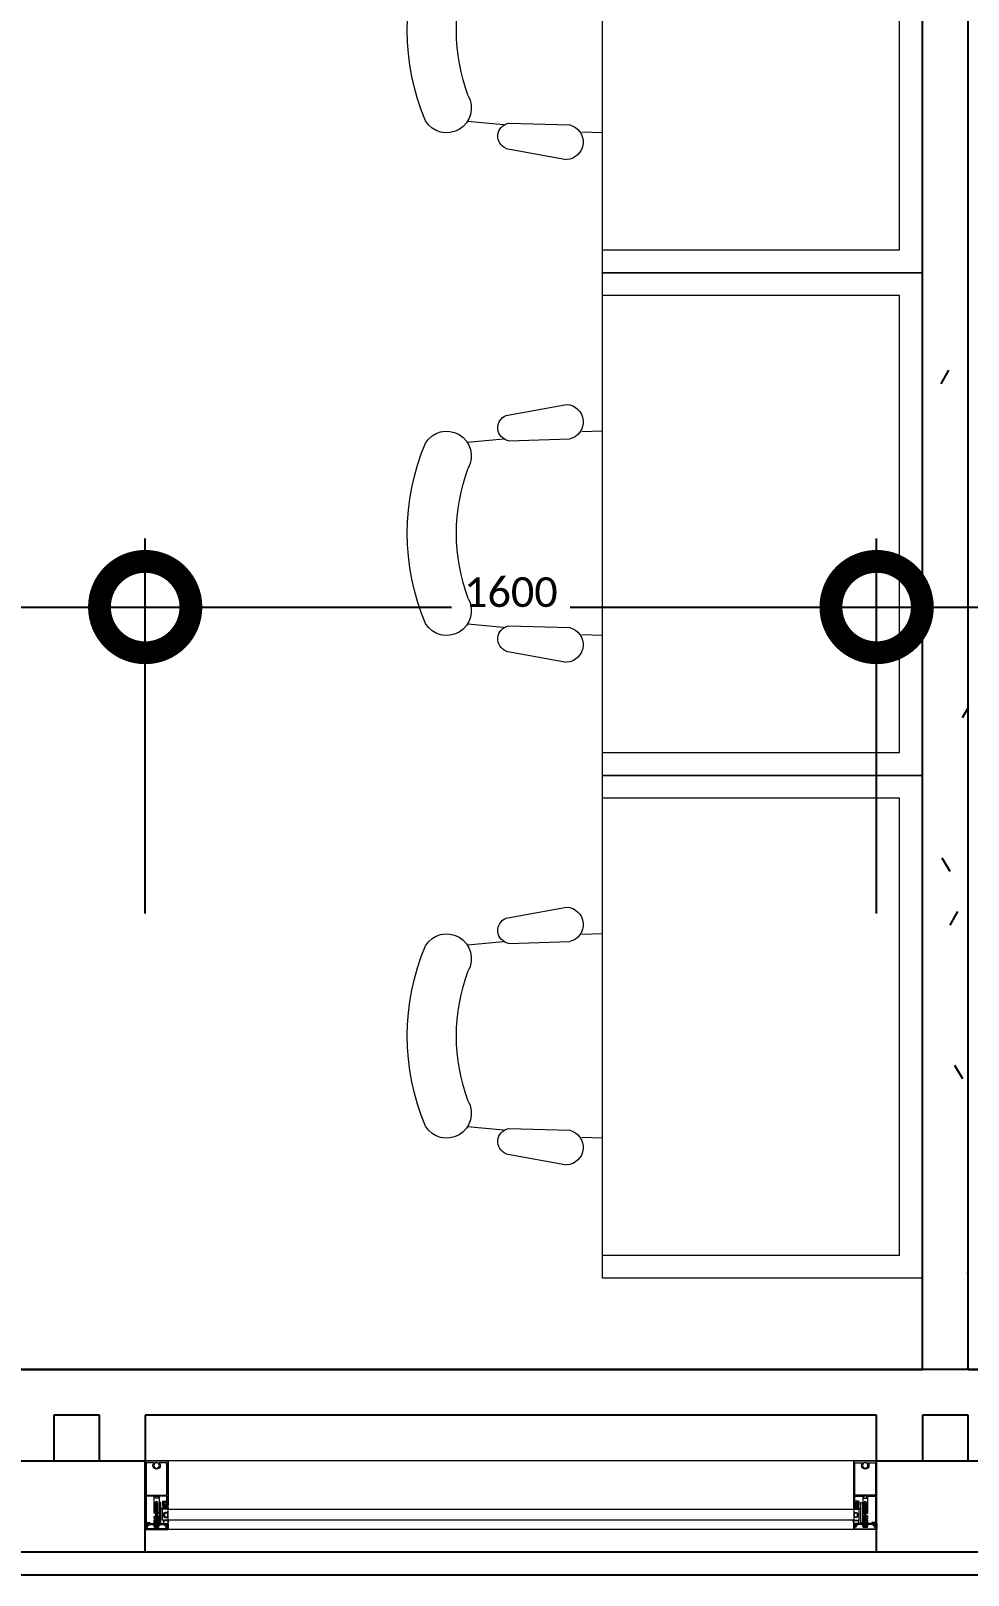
# Model space of a CAD drawing. Header units: metres. Extents: x 22.6 to 101.3, y 9.4 to 67.4.
# Drawn here: x 78.244 to 80.294, y 36.697 to 40.077 of the extents above; entities that cross this region are included whole.
import ezdxf

# ---------------------------------------------------------------- set-up
doc = ezdxf.new("R2010")
doc.units = ezdxf.units.M
doc.linetypes.add('ECG_Line-Ptrn-Sold', pattern=[9144.001, 9144, -0.001])
doc.layers.add('00', color=252, linetype='Continuous')
for name, color, linetype, lineweight in [('03-A-XR-GF$0$A-FURN', 55, 'Continuous', 5), ('A-DIM', 7, 'Continuous', 5), ('A-ELEV', 1, 'ECG_Line-Ptrn-Sold', 9), ('A-HATCH', 1, 'Continuous', 9), ('A-WIN', 4, 'ECG_Line-Ptrn-Sold', 5)]:
    doc.layers.add(name, color=color, linetype=linetype, lineweight=lineweight)
doc.styles.add('Calibri', font='calibri.ttf', dxfattribs={"height": 0.212639})
doc.dimstyles.new('ECG_Dimn-Detl-100', dxfattribs={"dimscale": 0.3048, "dimtxt": 0.25, "dimasz": 1.312336, "dimexe": 0.492126, "dimexo": 0.0625, "dimgap": 0, "dimtad": 1, "dimdec": 0, "dimlfac": 1000, "dimzin": 0, "dimdsep": 46, "dimtxsty": 'Calibri', "dimblk1": 'DOTSMALL', "dimblk2": 'DOTSMALL', "dimsah": 1, "dimcen": 0.09, "dimdle": 0.492126, "dimazin": 0, "dimtfac": 1, "dimtdec": 4, "dimtix": 1, "dimtmove": 0, "dimatfit": 3, "dimfxl": 0.492126, "dimfxlon": 1, "dimtvp": 1, "dimtolj": 1, "dimtzin": 0, "dimarcsym": 2})

# ---------------------------------------------------------------- blocks, each defined once
blk = doc.blocks.new('Rectangular Mullion - ECG-LEFT-END-MULION-DETAIL-2117971-GROUND FLOOR PLAN')
at = {"layer": 'A-ELEV'}
for p, q in [((76.2439, 36.9473), (74.7439, 36.9473)), ((74.7439, 36.8173), (74.7439, 36.8413)), ((74.7439, 36.8413), (76.2439, 36.8413)), ((76.2439, 36.8413), (76.2439, 36.8173)), ((76.2439, 36.8173), (74.7439, 36.8173)), ((76.2439, 36.7973), (74.7439, 36.7973))]:
    blk.add_line(p, q, dxfattribs=at)
blk = doc.blocks.new('Rectangular Mullion - ECG-RIGHT-END-MULION-PROFIL-1987638-GROUND FLOOR PLAN')
at = {"layer": 'A-HATCH'}
for p, q in [((-0.0297, 0.0186), (-0.0315, 0.0129)), ((-0.0309, 0.0126), (-0.0292, 0.014)), ((-0.0299, 0.019), (-0.0299, 0.031)), ((-0.029, 0.019), (-0.0299, 0.019)), ((-0.0265, 0.019), (-0.0297, 0.019)), ((-0.0234, 0.0056), (-0.0292, 0.0056)), ((-0.0292, -0.0036), (-0.0292, 0.0056)), ((-0.0283, 0.004), (-0.0292, 0.004)), ((-0.0292, 0.004), (-0.0292, -0.0036)), ((-0.0284, 0.0225), (-0.029, 0.019)), ((-0.0049, 0.032), (-0.0289, 0.032)), ((-0.0282, 0.0224), (-0.0288, 0.019)), ((-0.0288, 0.019), (-0.0271, 0.019)), ((-0.0285, 0.0139), (-0.0282, 0.0126)), ((-0.0284, 0.03), (-0.0284, 0.0245)), ((-0.0283, 0.0048), (-0.024, 0.0048)), ((-0.0283, 0.0048), (-0.0283, 0.004)), ((-0.024, 0.0048), (-0.0283, 0.0048)), ((-0.0279, 0.0305), (-0.0049, 0.0305)), ((-0.0263, 0.028), (-0.0277, 0.0244)), ((-0.0277, 0.0126), (-0.0273, 0.0139)), ((-0.0273, 0.021), (-0.0263, 0.022)), ((-0.0273, 0.02), (-0.0273, 0.021)), ((-0.0265, 0.0213), (-0.0271, 0.0207)), ((-0.0267, 0.0139), (-0.0264, 0.0126)), ((-0.0265, 0.0203), (-0.0265, 0.019)), ((-0.0252, 0.028), (-0.0263, 0.028)), ((-0.0263, 0.022), (-0.0243, 0.022)), ((-0.0247, 0.0216), (-0.0258, 0.0216)), ((-0.0258, 0.0126), (-0.0255, 0.0139)), ((-0.0257, 0.0205), (-0.0257, 0.0185)), ((-0.0243, 0.0236), (-0.0253, 0.0264)), ((-0.0246, 0.0266), (-0.0252, 0.028)), ((-0.025, 0.0139), (-0.0247, 0.0126)), ((-0.0247, 0.0185), (-0.0247, 0.0205)), ((-0.0231, 0.0236), (-0.0243, 0.0236)), ((-0.0243, 0.022), (-0.0233, 0.021)), ((-0.0241, 0.0126), (-0.0238, 0.0139)), ((-0.024, 0.0048), (-0.022, 0.0035)), ((-0.022, 0.0035), (-0.024, 0.0048)), ((-0.0233, 0.0207), (-0.0239, 0.0213)), ((-0.0239, 0.019), (-0.0239, 0.0203)), ((-0.0207, 0.019), (-0.0239, 0.019)), ((-0.0049, 0.019), (-0.0235, 0.019)), ((-0.0202, 0.0036), (-0.0234, 0.0056)), ((-0.0233, 0.021), (-0.0233, 0.02)), ((-0.0232, 0.0139), (-0.0228, 0.0126)), ((-0.0213, 0.0218), (-0.0231, 0.0236)), ((-0.0223, 0.0126), (-0.0219, 0.0139)), ((-0.022, 0.0035), (-0.022, -0.0032)), ((-0.022, -0.0032), (-0.022, 0.0035)), ((-0.0113, 0.022), (-0.0213, 0.021)), ((-0.0213, 0.021), (-0.0213, 0.0218)), ((-0.0213, 0.014), (-0.0196, 0.0126)), ((-0.019, 0.0129), (-0.0207, 0.0186)), ((-0.0202, -0.0031), (-0.0202, 0.0036)), ((-0.0202, -0.0012), (-0.0202, 0.0013)), ((-0.0145, 0.0175), (-0.0145, -0.0266)), ((-0.011, 0.0175), (-0.0145, 0.0175)), ((-0.0113, 0.0223), (-0.0113, 0.0234)), ((-0.0113, 0.0234), (0.0014, 0.0234)), ((0.0014, 0.0223), (-0.0113, 0.0223)), ((-0.0049, 0.022), (-0.0113, 0.022)), ((-0.011, -0.0266), (-0.011, 0.0175)), ((-0.0079, 0.0183), (-0.0104, 0.0177)), ((-0.0104, 0.0177), (-0.0104, 0.0117)), ((-0.0086, 0.0117), (-0.0104, 0.0077)), ((-0.0104, 0.0117), (-0.0086, 0.0117)), ((-0.0104, 0.0077), (-0.0104, 0.0034)), ((-0.0104, 0.0034), (-0.0084, 0.0024)), ((-0.01, 0.0234), (-0.01, 0.0245)), ((-0.01, 0.0245), (0.0002, 0.0245)), ((0.0002, 0.0234), (-0.01, 0.0234)), ((-0.0098, 0.0167), (-0.0079, 0.0174)), ((-0.0098, 0.0127), (-0.0098, 0.0167)), ((-0.0079, 0.0122), (-0.0098, 0.0127)), ((-0.0096, 0.0275), (-0.0096, 0.0245)), ((-0.0096, 0.0069), (-0.0079, 0.0105)), ((-0.0096, 0.0041), (-0.0096, 0.0069)), ((-0.0084, 0.0035), (-0.0096, 0.0041)), ((-0.0015, 0.0277), (-0.0084, 0.0277)), ((-0.0084, 0.0024), (-0.0084, 0.0035)), ((-0.0079, 0.0174), (-0.0079, 0.0183)), ((-0.0079, 0.0105), (-0.0079, 0.0122)), ((-0.0077, 0.0177), (-0.0046, 0.0188)), ((-0.0022, 0.0175), (-0.0077, 0.0155)), ((-0.0022, 0.0154), (-0.0077, 0.0133)), ((-0.0022, 0.0132), (-0.0077, 0.0112)), ((-0.0022, 0.011), (-0.0077, 0.009)), ((-0.0022, 0.0096), (-0.0077, 0.0076)), ((-0.0022, 0.0074), (-0.0077, 0.0054)), ((-0.0022, 0.0052), (-0.0077, 0.0032)), ((-0.0022, 0.0031), (-0.0077, 0.0011)), ((-0.0022, 0.0007), (-0.0076, -0.0013)), ((-0.0073, 0.0181), (-0.0056, 0.0188)), ((-0.0056, 0.0188), (-0.0073, 0.0181)), ((-0.0027, 0.018), (-0.0073, 0.0159)), ((-0.0073, 0.0159), (-0.0027, 0.018)), ((-0.0027, 0.0158), (-0.0073, 0.0137)), ((-0.0073, 0.0137), (-0.0027, 0.0158)), ((-0.0027, 0.0136), (-0.0073, 0.0116)), ((-0.0073, 0.0116), (-0.0027, 0.0136)), ((-0.0027, 0.0114), (-0.0073, 0.0094)), ((-0.0073, 0.0094), (-0.0027, 0.0114)), ((-0.0027, 0.01), (-0.0073, 0.008)), ((-0.0073, 0.008), (-0.0027, 0.01)), ((-0.0027, 0.0079), (-0.0073, 0.0058)), ((-0.0073, 0.0058), (-0.0027, 0.0079)), ((-0.0027, 0.0057), (-0.0073, 0.0036)), ((-0.0073, 0.0036), (-0.0027, 0.0057)), ((-0.0027, 0.0035), (-0.0073, 0.0015)), ((-0.0073, 0.0015), (-0.0027, 0.0035)), ((-0.0027, 0.0012), (-0.0073, -0.0009)), ((-0.0073, -0.0009), (-0.0027, 0.0012)), ((-0.0072, 0.0275), (-0.0072, 0.0245)), ((-0.0072, 0.0223), (-0.0027, 0.0223)), ((-0.0072, 0.0188), (-0.0072, 0.0223)), ((-0.0072, 0.0188), (-0.0056, 0.0188)), ((-0.0027, 0.0188), (-0.0072, 0.0188)), ((-0.0027, 0.0171), (-0.0072, 0.0151)), ((-0.0072, 0.0151), (-0.003, 0.017)), ((-0.0027, 0.0149), (-0.0072, 0.0129)), ((-0.0072, 0.0129), (-0.003, 0.0148)), ((-0.0027, 0.0127), (-0.0072, 0.0107)), ((-0.0072, 0.0107), (-0.003, 0.0126)), ((-0.0027, 0.0106), (-0.0072, 0.0085)), ((-0.0072, 0.0085), (-0.003, 0.0104)), ((-0.0027, 0.0092), (-0.0072, 0.0071)), ((-0.0072, 0.0071), (-0.003, 0.009)), ((-0.0027, 0.007), (-0.0072, 0.005)), ((-0.0072, 0.005), (-0.003, 0.0068)), ((-0.0027, 0.0048), (-0.0072, 0.0028)), ((-0.0072, 0.0028), (-0.003, 0.0047)), ((-0.0027, 0.0026), (-0.0072, 0.0006)), ((-0.0072, 0.0006), (-0.003, 0.0025)), ((-0.0027, 0.0003), (-0.0072, -0.0017)), ((-0.0072, -0.0017), (-0.003, 0.0001)), ((-0.007, 0.0173), (-0.0037, 0.0188)), ((-0.0037, 0.0188), (-0.007, 0.0173)), ((-0.0056, 0.0188), (-0.0046, 0.0188)), ((0.0191, 0.032), (-0.0049, 0.032)), ((-0.0049, 0.0305), (0.0181, 0.0305)), ((0.0015, 0.022), (-0.0049, 0.022)), ((0.0137, 0.019), (-0.0049, 0.019)), ((-0.0046, 0.0188), (-0.0037, 0.0188)), ((-0.0037, 0.0188), (-0.0027, 0.0188)), ((-0.0027, 0.0275), (-0.0027, 0.0245)), ((-0.0027, 0.0223), (-0.0027, 0.0188)), ((-0.0018, 0.0174), (-0.0018, 0.0183)), ((-0.0018, 0.0183), (0.0007, 0.0177)), ((0.0001, 0.0167), (-0.0018, 0.0174)), ((-0.0018, 0.0122), (0.0001, 0.0127)), ((-0.0018, 0.0105), (-0.0018, 0.0122)), ((-0.0001, 0.0069), (-0.0018, 0.0105)), ((-0.0014, 0.0035), (-0.0001, 0.0041)), ((-0.0014, 0.0024), (-0.0014, 0.0035)), ((0.0007, 0.0034), (-0.0014, 0.0024)), ((-0.0011, 0.0117), (0.0007, 0.0077)), ((0.0007, 0.0117), (-0.0011, 0.0117)), ((-0.0003, 0.0275), (-0.0003, 0.0245)), ((-0.0001, 0.0041), (-0.0001, 0.0069)), ((0.0001, 0.0127), (0.0001, 0.0167)), ((0.0002, 0.0245), (0.0002, 0.0234)), ((0.0007, 0.0177), (0.0007, 0.0117)), ((0.0007, 0.0077), (0.0007, 0.0034)), ((0.0014, 0.0234), (0.0014, 0.0223)), ((0.0115, 0.021), (0.0015, 0.022)), ((0.0098, 0.0167), (0.0098, 0.019)), ((0.0176, 0.0167), (0.0098, 0.0167)), ((0.0109, 0.019), (0.0141, 0.019)), ((0.0132, 0.0236), (0.0115, 0.0218)), ((0.0115, 0.0218), (0.0115, 0.021)), ((0.0144, 0.0236), (0.0132, 0.0236)), ((0.0145, 0.022), (0.0135, 0.021)), ((0.0135, 0.0207), (0.0141, 0.0213)), ((0.0135, 0.021), (0.0135, 0.02)), ((0.0141, 0.019), (0.0141, 0.0203)), ((0.0155, 0.0264), (0.0144, 0.0236)), ((0.0165, 0.022), (0.0145, 0.022)), ((0.0153, 0.028), (0.0148, 0.0266)), ((0.0148, 0.0216), (0.0159, 0.0216)), ((0.0149, 0.0185), (0.0149, 0.0205)), ((0.0165, 0.028), (0.0153, 0.028)), ((0.0159, 0.0205), (0.0159, 0.0185)), ((0.0178, 0.0244), (0.0165, 0.028)), ((0.0175, 0.021), (0.0165, 0.022)), ((0.0167, 0.0213), (0.0172, 0.0207)), ((0.0167, 0.0203), (0.0167, 0.019)), ((0.0167, 0.019), (0.0199, 0.019)), ((0.0175, 0.02), (0.0175, 0.021)), ((0.019, 0.019), (0.0176, 0.019)), ((0.0176, -0.041), (0.0176, 0.0167)), ((0.0184, 0.0224), (0.019, 0.019)), ((0.0185, 0.0225), (0.0192, 0.019)), ((0.0186, 0.03), (0.0186, 0.0245)), ((0.0192, 0.019), (0.0201, 0.019)), ((0.0201, 0.019), (0.0201, 0.031)), ((0.0201, 0.019), (0.0201, -0.118)), ((-0.0304, -0.0129), (-0.0312, -0.0136)), ((-0.0295, -0.0142), (-0.0309, -0.0128)), ((-0.0299, -0.0213), (-0.0276, -0.0213)), ((-0.0299, -0.118), (-0.0299, -0.0213)), ((-0.0289, -0.0135), (-0.0295, -0.0142)), ((-0.0292, -0.0036), (-0.0292, -0.0053)), ((-0.0283, -0.0036), (-0.0292, -0.0036)), ((-0.0292, -0.0036), (-0.0283, -0.0036)), ((-0.0292, -0.0053), (-0.0238, -0.0053)), ((-0.027, -0.0198), (-0.0285, -0.0213)), ((-0.0284, -0.0152), (-0.0277, -0.0145)), ((-0.0261, -0.0151), (-0.0284, -0.0175)), ((-0.0284, -0.0152), (-0.0269, -0.0168)), ((-0.0284, -0.0213), (-0.0284, -0.0152)), ((-0.0284, -0.0175), (-0.0276, -0.0183)), ((-0.0276, -0.0183), (-0.0284, -0.0191)), ((-0.0284, -0.0191), (-0.025, -0.0225)), ((-0.0269, -0.0213), (-0.0284, -0.0213)), ((-0.0284, -0.0225), (-0.0284, -0.0263)), ((-0.0269, -0.0225), (-0.0284, -0.0225)), ((-0.0284, -0.0263), (-0.0262, -0.0263)), ((-0.0283, -0.0044), (-0.0283, -0.0036)), ((-0.0283, -0.0036), (-0.0283, -0.0044)), ((-0.024, -0.0044), (-0.0283, -0.0044)), ((-0.0283, -0.0044), (-0.024, -0.0044)), ((-0.0278, -0.0225), (-0.0269, -0.0225)), ((-0.0269, -0.0241), (-0.0278, -0.0225)), ((-0.0276, -0.0196), (-0.0276, -0.0171)), ((-0.0276, -0.0213), (-0.0269, -0.022)), ((-0.0274, -0.0225), (-0.0258, -0.0241)), ((-0.0274, -0.0298), (-0.0274, -0.041)), ((-0.0194, -0.0298), (-0.0274, -0.0298)), ((-0.0273, -0.0168), (-0.0249, -0.0168)), ((-0.0248, -0.0198), (-0.0273, -0.0198)), ((-0.0272, -0.0151), (-0.0254, -0.0151)), ((-0.0269, -0.022), (-0.0248, -0.0198)), ((-0.0269, -0.0225), (-0.0269, -0.0213)), ((-0.0243, -0.0241), (-0.0269, -0.0241)), ((-0.025, -0.0225), (-0.0267, -0.0241)), ((-0.0262, -0.0263), (-0.0262, -0.0278)), ((-0.0262, -0.0278), (-0.0222, -0.0278)), ((-0.0258, -0.0151), (-0.0228, -0.0181)), ((-0.0229, -0.0141), (-0.0256, -0.0168)), ((-0.0255, -0.0198), (-0.0241, -0.0213)), ((-0.0225, -0.0168), (-0.025, -0.0144)), ((-0.0247, -0.023), (-0.0236, -0.0241)), ((-0.0217, -0.0151), (-0.0246, -0.018)), ((-0.0246, -0.0171), (-0.0246, -0.0196)), ((-0.0246, -0.0185), (-0.0214, -0.0217)), ((-0.0234, -0.023), (-0.0245, -0.0241)), ((-0.0214, -0.0241), (-0.0243, -0.0241)), ((-0.0241, -0.0213), (-0.0226, -0.0198)), ((-0.022, -0.0032), (-0.024, -0.0044)), ((-0.024, -0.0044), (-0.022, -0.0032)), ((-0.0238, -0.0053), (-0.0202, -0.0031)), ((-0.0221, -0.0151), (-0.0232, -0.0139)), ((-0.0228, -0.0171), (-0.0228, -0.0196)), ((-0.0226, -0.0198), (-0.0201, -0.0198)), ((-0.0201, -0.0168), (-0.0225, -0.0168)), ((-0.0225, -0.023), (-0.0214, -0.0241)), ((-0.0204, -0.0198), (-0.0223, -0.0217)), ((-0.0207, -0.0225), (-0.0223, -0.0241)), ((-0.0222, -0.0263), (-0.0199, -0.0263)), ((-0.0222, -0.0278), (-0.0222, -0.0263)), ((-0.0202, -0.0151), (-0.0221, -0.0151)), ((-0.022, -0.0151), (-0.0203, -0.0168)), ((-0.0214, -0.022), (-0.0207, -0.0213)), ((-0.0214, -0.0213), (-0.0214, -0.0225)), ((-0.019, -0.0213), (-0.0214, -0.0213)), ((-0.0199, -0.0225), (-0.0214, -0.0225)), ((-0.0206, -0.0225), (-0.0214, -0.0241)), ((-0.0214, -0.0225), (-0.0207, -0.0225)), ((-0.0174, -0.013), (-0.0213, -0.0168)), ((-0.0197, -0.0213), (-0.0211, -0.0198)), ((-0.0207, -0.0213), (-0.0184, -0.0213)), ((-0.0201, -0.0149), (-0.019, -0.016)), ((-0.0199, -0.0263), (-0.0199, -0.0225)), ((-0.019, -0.0167), (-0.0198, -0.0176)), ((-0.0198, -0.0196), (-0.0198, -0.0171)), ((-0.0198, -0.0173), (-0.019, -0.0182)), ((-0.019, -0.0184), (-0.0198, -0.0192)), ((-0.0198, -0.0189), (-0.019, -0.0198)), ((-0.019, -0.0205), (-0.0197, -0.0213)), ((-0.019, -0.0138), (-0.0183, -0.0145)), ((-0.019, -0.0151), (-0.019, -0.0213)), ((-0.0184, -0.0213), (-0.0184, -0.0288)), ((-0.0168, -0.0138), (-0.0174, -0.013)), ((-0.0145, -0.0266), (-0.011, -0.0266)), ((-0.009, -0.0033), (-0.0104, -0.0033)), ((-0.0104, -0.0033), (-0.0088, -0.0033)), ((-0.0104, -0.041), (-0.0104, -0.0033)), ((-0.0088, -0.0033), (-0.0078, -0.0043)), ((-0.0022, -0.0036), (-0.0078, -0.0057)), ((-0.0078, -0.0043), (-0.0078, -0.0266)), ((-0.0022, -0.0071), (-0.0078, -0.0092)), ((-0.0022, -0.0093), (-0.0078, -0.0113)), ((-0.0022, -0.0115), (-0.0078, -0.0135)), ((-0.0022, -0.0137), (-0.0078, -0.0157)), ((-0.0022, -0.0158), (-0.0078, -0.0179)), ((-0.0022, -0.018), (-0.0078, -0.02)), ((-0.0078, -0.0266), (-0.0049, -0.0295)), ((-0.0023, -0.0015), (-0.0077, -0.0035)), ((-0.0027, -0.001), (-0.0073, -0.0031)), ((-0.0073, -0.0031), (-0.0027, -0.001)), ((-0.0027, -0.0032), (-0.0073, -0.0053)), ((-0.0073, -0.0053), (-0.0027, -0.0032)), ((-0.0073, -0.0074), (-0.0027, -0.0054)), ((-0.0027, -0.0054), (-0.0073, -0.0074)), ((-0.0027, -0.0067), (-0.0073, -0.0087)), ((-0.0073, -0.0087), (-0.0027, -0.0067)), ((-0.0027, -0.0089), (-0.0073, -0.0109)), ((-0.0073, -0.0109), (-0.0027, -0.0089)), ((-0.0027, -0.011), (-0.0073, -0.0131)), ((-0.0073, -0.0131), (-0.0027, -0.011)), ((-0.0027, -0.0132), (-0.0073, -0.0153)), ((-0.0073, -0.0153), (-0.0027, -0.0132)), ((-0.0027, -0.0154), (-0.0073, -0.0174)), ((-0.0073, -0.0174), (-0.0027, -0.0154)), ((-0.0027, -0.0176), (-0.0073, -0.0196)), ((-0.0073, -0.0196), (-0.0027, -0.0176)), ((-0.0027, -0.0019), (-0.0072, -0.0039)), ((-0.0072, -0.0039), (-0.003, -0.002)), ((-0.0027, -0.0041), (-0.0072, -0.0061)), ((-0.0072, -0.0061), (-0.0031, -0.0042)), ((-0.0027, -0.0054), (-0.0072, -0.0074)), ((-0.0072, -0.0074), (-0.003, -0.0055)), ((-0.0027, -0.0076), (-0.0072, -0.0096)), ((-0.0072, -0.0096), (-0.003, -0.0077)), ((-0.0027, -0.0097), (-0.0072, -0.0118)), ((-0.0072, -0.0118), (-0.003, -0.0099)), ((-0.0027, -0.0119), (-0.0072, -0.0139)), ((-0.0072, -0.0139), (-0.003, -0.012)), ((-0.0027, -0.0141), (-0.0072, -0.0161)), ((-0.0072, -0.0161), (-0.003, -0.0142)), ((-0.0027, -0.0163), (-0.0072, -0.0183)), ((-0.0072, -0.0183), (-0.003, -0.0164)), ((-0.0027, -0.0184), (-0.0072, -0.0205)), ((-0.0072, -0.0205), (-0.0032, -0.0186)), ((-0.0069, -0.0216), (-0.0027, -0.0197)), ((-0.0027, -0.0197), (-0.0069, -0.0216)), ((-0.0067, -0.0218), (-0.0067, -0.0249)), ((-0.0067, -0.0249), (-0.0049, -0.0266)), ((-0.0022, -0.0202), (-0.0066, -0.0218)), ((-0.0066, -0.0218), (-0.0053, -0.0218)), ((-0.0053, -0.0218), (-0.0027, -0.0206)), ((-0.0053, -0.0218), (-0.003, -0.0207)), ((-0.003, -0.0218), (-0.0053, -0.0218)), ((-0.0049, -0.0266), (-0.003, -0.0249)), ((-0.0049, -0.0295), (-0.0019, -0.0266)), ((-0.003, -0.0249), (-0.003, -0.0218)), ((-0.0019, -0.0042), (-0.001, -0.0033)), ((-0.0019, -0.0266), (-0.0019, -0.0042)), ((-0.001, -0.0033), (0.0006, -0.0033)), ((0, -0.0033), (-0.001, -0.0033)), ((-0.001, -0.0033), (0.0006, -0.0033)), ((0.0006, -0.0033), (0.0006, -0.041)), ((-0.0274, -0.041), (-0.0104, -0.041)), ((-0.0274, -0.043), (-0.0274, -0.114)), ((0.0176, -0.043), (-0.0274, -0.043)), ((-0.0084, -0.041), (-0.0084, -0.0372)), ((-0.0049, -0.041), (-0.0084, -0.041)), ((-0.0079, -0.0367), (-0.0019, -0.0367)), ((-0.0014, -0.041), (-0.0049, -0.041)), ((-0.0014, -0.0372), (-0.0014, -0.041)), ((0.0006, -0.041), (0.0176, -0.041)), ((0.0176, -0.114), (0.0176, -0.043)), ((0.0201, -0.118), (-0.0299, -0.118)), ((-0.0274, -0.114), (-0.0102, -0.114)), ((0.0003, -0.114), (0.0176, -0.114))]:
    blk.add_line(p, q, dxfattribs=at)
blk.add_circle((-0.0049, -0.108), 0.006, dxfattribs=at)
for centre, radius, start, end in [((-0.0289, 0.031), 0.001, 90, 180), ((-0.0289, 0.031), 0.001, 90, 180), ((-0.0279, 0.03), 0.0005, 90, 180), ((-0.0284, 0.0235), 0.001, 270.9838, 90), ((-0.0283, 0.0235), 0.0011, 275.2327, 53.27), ((-0.0258, 0.0206), 0.001, 90, 135), ((-0.0247, 0.0206), 0.001, 45, 90), ((-0.0084, 0.0241), 0.00359, 70.3614, 109.6386), ((-0.0049, 0.0157), 0.012, 79.2883, 100.7117), ((-0.0015, 0.0241), 0.00359, 70.3614, 109.6386), ((0.0148, 0.0206), 0.001, 90, 135), ((0.0159, 0.0206), 0.001, 45, 90), ((0.0185, 0.0235), 0.0011, 126.73, 264.7673), ((0.0186, 0.0235), 0.001, 90, 269.0162), ((0.0181, 0.03), 0.0005, 0, 90), ((0.0191, 0.031), 0.001, 0, 90), ((0.0191, 0.031), 0.001, 0, 90), ((-0.0317, -0.018), 0.0044, 40.1603, 86.9533), ((-0.0315, -0.018), 0.00517, 33.5368, 87.4446), ((-0.0237, -0.0155), 0.00171, 90, 164.9371), ((-0.0237, -0.0155), 0.00171, 15.0629, 90), ((-0.0159, -0.018), 0.00517, 90.2452, 146.4632), ((-0.0194, -0.0288), 0.001, 270, 0), ((-0.0157, -0.018), 0.0044, 93.0467, 138.4555), ((-0.0005, -0.0259), 0.00439, 124.4715, 188.599), ((-0.0079, -0.0372), 0.0005, 90, 180), ((-0.0019, -0.0372), 0.0005, 360, 90), ((-0.0049, -0.108), 0.008, 311.4096, 228.5904)]:
    blk.add_arc(centre, radius, start, end, dxfattribs=at)
blk = doc.blocks.new('Rectangular Mullion - ECG-RIGHT-END-MULION-DETAIL-3044801-GROUND FLOOR PLAN')
at = {"layer": 'A-WIN'}
for p, q in [((0, 0.032), (-0.05, 0.032)), ((-0.05, 0.032), (-0.05, 0.012)), ((-0.05, 0.012), (-0.038, 0.012)), ((-0.038, 0.012), (-0.038, -0.012)), ((0, -0.118), (0, 0.032)), ((-0.05, -0.012), (-0.05, -0.118)), ((-0.05, -0.012), (-0.038, -0.012)), ((-0.05, -0.118), (0, -0.118))]:
    blk.add_line(p, q, dxfattribs=at)
blk = doc.blocks.new('Rectangular Mullion - ECG-LEFT-END-MULION-PROFIL-1987639-GROUND FLOOR PLAN')
at = {"layer": 'A-HATCH'}
for p, q in [((-0.0201, 0.019), (-0.0201, 0.031)), ((-0.0192, 0.019), (-0.0201, 0.019)), ((-0.0201, 0.019), (-0.0201, -0.118)), ((-0.0167, 0.019), (-0.0199, 0.019)), ((-0.0185, 0.0225), (-0.0192, 0.019)), ((-0.0191, 0.032), (0.0049, 0.032)), ((-0.0184, 0.0224), (-0.019, 0.019)), ((-0.019, 0.019), (-0.0176, 0.019)), ((-0.0186, 0.03), (-0.0186, 0.0245)), ((0.0049, 0.0305), (-0.0181, 0.0305)), ((-0.0178, 0.0244), (-0.0165, 0.028)), ((-0.0176, 0.0167), (-0.0098, 0.0167)), ((-0.0176, -0.041), (-0.0176, 0.0167)), ((-0.0175, 0.021), (-0.0165, 0.022)), ((-0.0175, 0.02), (-0.0175, 0.021)), ((-0.0167, 0.0213), (-0.0172, 0.0207)), ((-0.0167, 0.0203), (-0.0167, 0.019)), ((-0.0165, 0.028), (-0.0153, 0.028)), ((-0.0165, 0.022), (-0.0145, 0.022)), ((-0.0148, 0.0216), (-0.0159, 0.0216)), ((-0.0159, 0.0205), (-0.0159, 0.0185)), ((-0.0155, 0.0264), (-0.0144, 0.0236)), ((-0.0153, 0.028), (-0.0148, 0.0266)), ((-0.0149, 0.0185), (-0.0149, 0.0205)), ((-0.0145, 0.022), (-0.0135, 0.021)), ((-0.0144, 0.0236), (-0.0132, 0.0236)), ((-0.0135, 0.0207), (-0.0141, 0.0213)), ((-0.0141, 0.019), (-0.0141, 0.0203)), ((-0.0109, 0.019), (-0.0141, 0.019)), ((-0.0137, 0.019), (0.0049, 0.019)), ((-0.0135, 0.021), (-0.0135, 0.02)), ((-0.0132, 0.0236), (-0.0115, 0.0218)), ((-0.0115, 0.021), (-0.0015, 0.022)), ((-0.0115, 0.0218), (-0.0115, 0.021)), ((-0.0098, 0.0167), (-0.0098, 0.019)), ((-0.0015, 0.022), (0.0049, 0.022)), ((-0.0014, 0.0234), (-0.0014, 0.0223)), ((0.0113, 0.0234), (-0.0014, 0.0234)), ((-0.0014, 0.0223), (0.0113, 0.0223)), ((0.0018, 0.0183), (-0.0007, 0.0177)), ((-0.0007, 0.0177), (-0.0007, 0.0117)), ((0.0011, 0.0117), (-0.0007, 0.0077)), ((-0.0007, 0.0117), (0.0011, 0.0117)), ((-0.0007, 0.0077), (-0.0007, 0.0034)), ((-0.0007, 0.0034), (0.0014, 0.0024)), ((-0.0002, 0.0245), (-0.0002, 0.0234)), ((0.01, 0.0245), (-0.0002, 0.0245)), ((-0.0002, 0.0234), (0.01, 0.0234)), ((-0.0001, 0.0167), (0.0018, 0.0174)), ((-0.0001, 0.0127), (-0.0001, 0.0167)), ((0.0018, 0.0122), (-0.0001, 0.0127)), ((0.0001, 0.0069), (0.0018, 0.0105)), ((0.0001, 0.0041), (0.0001, 0.0069)), ((0.0014, 0.0035), (0.0001, 0.0041)), ((0.0003, 0.0275), (0.0003, 0.0245)), ((0.0014, 0.0024), (0.0014, 0.0035)), ((0.0015, 0.0277), (0.0084, 0.0277)), ((0.0018, 0.0174), (0.0018, 0.0183)), ((0.0018, 0.0105), (0.0018, 0.0122)), ((0.0022, 0.0175), (0.0077, 0.0155)), ((0.0022, 0.0154), (0.0077, 0.0133)), ((0.0022, 0.0132), (0.0077, 0.0112)), ((0.0022, 0.011), (0.0077, 0.009)), ((0.0022, 0.0096), (0.0077, 0.0076)), ((0.0022, 0.0074), (0.0077, 0.0054)), ((0.0022, 0.0052), (0.0077, 0.0032)), ((0.0022, 0.0031), (0.0077, 0.0011)), ((0.0022, 0.0007), (0.0076, -0.0013)), ((0.0027, 0.0275), (0.0027, 0.0245)), ((0.0027, 0.0223), (0.0027, 0.0188)), ((0.0072, 0.0223), (0.0027, 0.0223)), ((0.0027, 0.0188), (0.0072, 0.0188)), ((0.0037, 0.0188), (0.0027, 0.0188)), ((0.0027, 0.018), (0.0073, 0.0159)), ((0.0073, 0.0159), (0.0027, 0.018)), ((0.0027, 0.0171), (0.0072, 0.0151)), ((0.0027, 0.0158), (0.0073, 0.0137)), ((0.0073, 0.0137), (0.0027, 0.0158)), ((0.0027, 0.0149), (0.0072, 0.0129)), ((0.0027, 0.0136), (0.0073, 0.0116)), ((0.0073, 0.0116), (0.0027, 0.0136)), ((0.0027, 0.0127), (0.0072, 0.0107)), ((0.0027, 0.0114), (0.0073, 0.0094)), ((0.0073, 0.0094), (0.0027, 0.0114)), ((0.0027, 0.0106), (0.0072, 0.0085)), ((0.0027, 0.01), (0.0073, 0.008)), ((0.0073, 0.008), (0.0027, 0.01)), ((0.0027, 0.0092), (0.0072, 0.0071)), ((0.0027, 0.0079), (0.0073, 0.0058)), ((0.0073, 0.0058), (0.0027, 0.0079)), ((0.0027, 0.007), (0.0072, 0.005)), ((0.0027, 0.0057), (0.0073, 0.0036)), ((0.0073, 0.0036), (0.0027, 0.0057)), ((0.0027, 0.0048), (0.0072, 0.0028)), ((0.0027, 0.0035), (0.0073, 0.0015)), ((0.0073, 0.0015), (0.0027, 0.0035)), ((0.0027, 0.0026), (0.0072, 0.0006)), ((0.0027, 0.0012), (0.0073, -0.0009)), ((0.0073, -0.0009), (0.0027, 0.0012)), ((0.0027, 0.0003), (0.0072, -0.0017)), ((0.0072, 0.0151), (0.003, 0.017)), ((0.0072, 0.0129), (0.003, 0.0148)), ((0.0072, 0.0107), (0.003, 0.0126)), ((0.0072, 0.0085), (0.003, 0.0104)), ((0.0072, 0.0071), (0.003, 0.009)), ((0.0072, 0.005), (0.003, 0.0068)), ((0.0072, 0.0028), (0.003, 0.0047)), ((0.0072, 0.0006), (0.003, 0.0025)), ((0.0072, -0.0017), (0.003, 0.0001)), ((0.007, 0.0173), (0.0037, 0.0188)), ((0.0037, 0.0188), (0.007, 0.0173)), ((0.0046, 0.0188), (0.0037, 0.0188)), ((0.0056, 0.0188), (0.0046, 0.0188)), ((0.0077, 0.0177), (0.0046, 0.0188)), ((0.0049, 0.032), (0.0289, 0.032)), ((0.0279, 0.0305), (0.0049, 0.0305)), ((0.0049, 0.022), (0.0113, 0.022)), ((0.0049, 0.019), (0.0235, 0.019)), ((0.0073, 0.0181), (0.0056, 0.0188)), ((0.0056, 0.0188), (0.0073, 0.0181)), ((0.0072, 0.0188), (0.0056, 0.0188)), ((0.0072, 0.0275), (0.0072, 0.0245)), ((0.0072, 0.0188), (0.0072, 0.0223)), ((0.0079, 0.0174), (0.0079, 0.0183)), ((0.0079, 0.0183), (0.0104, 0.0177)), ((0.0098, 0.0167), (0.0079, 0.0174)), ((0.0079, 0.0122), (0.0098, 0.0127)), ((0.0079, 0.0105), (0.0079, 0.0122)), ((0.0096, 0.0069), (0.0079, 0.0105)), ((0.0084, 0.0035), (0.0096, 0.0041)), ((0.0084, 0.0024), (0.0084, 0.0035)), ((0.0104, 0.0034), (0.0084, 0.0024)), ((0.0086, 0.0117), (0.0104, 0.0077)), ((0.0104, 0.0117), (0.0086, 0.0117)), ((0.0096, 0.0275), (0.0096, 0.0245)), ((0.0096, 0.0041), (0.0096, 0.0069)), ((0.0098, 0.0127), (0.0098, 0.0167)), ((0.01, 0.0234), (0.01, 0.0245)), ((0.0104, 0.0177), (0.0104, 0.0117)), ((0.0104, 0.0077), (0.0104, 0.0034)), ((0.011, 0.0175), (0.0145, 0.0175)), ((0.011, -0.0266), (0.011, 0.0175)), ((0.0113, 0.0223), (0.0113, 0.0234)), ((0.0113, 0.022), (0.0213, 0.021)), ((0.0145, 0.0175), (0.0145, -0.0266)), ((0.019, 0.0129), (0.0207, 0.0186)), ((0.0213, 0.014), (0.0196, 0.0126)), ((0.0202, 0.0036), (0.0234, 0.0056)), ((0.0202, -0.0031), (0.0202, 0.0036)), ((0.0202, -0.0012), (0.0202, 0.0013)), ((0.0207, 0.019), (0.0239, 0.019)), ((0.0213, 0.0218), (0.0231, 0.0236)), ((0.0213, 0.021), (0.0213, 0.0218)), ((0.0223, 0.0126), (0.0219, 0.0139)), ((0.024, 0.0048), (0.022, 0.0035)), ((0.022, 0.0035), (0.024, 0.0048)), ((0.022, 0.0035), (0.022, -0.0032)), ((0.022, -0.0032), (0.022, 0.0035)), ((0.0232, 0.0139), (0.0228, 0.0126)), ((0.0231, 0.0236), (0.0243, 0.0236)), ((0.0243, 0.022), (0.0233, 0.021)), ((0.0233, 0.0207), (0.0239, 0.0213)), ((0.0233, 0.021), (0.0233, 0.02)), ((0.0234, 0.0056), (0.0292, 0.0056)), ((0.0241, 0.0126), (0.0238, 0.0139)), ((0.0239, 0.019), (0.0239, 0.0203)), ((0.0283, 0.0048), (0.024, 0.0048)), ((0.024, 0.0048), (0.0283, 0.0048)), ((0.0243, 0.0236), (0.0253, 0.0264)), ((0.0263, 0.022), (0.0243, 0.022)), ((0.0246, 0.0266), (0.0252, 0.028)), ((0.0247, 0.0216), (0.0258, 0.0216)), ((0.0247, 0.0185), (0.0247, 0.0205)), ((0.025, 0.0139), (0.0247, 0.0126)), ((0.0252, 0.028), (0.0263, 0.028)), ((0.0258, 0.0126), (0.0255, 0.0139)), ((0.0257, 0.0205), (0.0257, 0.0185)), ((0.0263, 0.028), (0.0277, 0.0244)), ((0.0273, 0.021), (0.0263, 0.022)), ((0.0267, 0.0139), (0.0264, 0.0126)), ((0.0265, 0.0213), (0.0271, 0.0207)), ((0.0265, 0.0203), (0.0265, 0.019)), ((0.0265, 0.019), (0.0297, 0.019)), ((0.0288, 0.019), (0.0271, 0.019)), ((0.0273, 0.02), (0.0273, 0.021)), ((0.0277, 0.0126), (0.0273, 0.0139)), ((0.0282, 0.0224), (0.0288, 0.019)), ((0.0285, 0.0139), (0.0282, 0.0126)), ((0.0283, 0.0048), (0.0283, 0.004)), ((0.0283, 0.004), (0.0292, 0.004)), ((0.0284, 0.03), (0.0284, 0.0245)), ((0.0284, 0.0225), (0.029, 0.019)), ((0.029, 0.019), (0.0299, 0.019)), ((0.0309, 0.0126), (0.0292, 0.014)), ((0.0292, -0.0036), (0.0292, 0.0056)), ((0.0292, 0.004), (0.0292, -0.0036)), ((0.0297, 0.0186), (0.0315, 0.0129)), ((0.0299, 0.019), (0.0299, 0.031)), ((0.001, -0.0033), (-0.0006, -0.0033)), ((-0.0006, -0.0033), (-0.0006, -0.041)), ((0.001, -0.0033), (-0.0006, -0.0033)), ((0, -0.0033), (0.001, -0.0033)), ((0.0019, -0.0042), (0.001, -0.0033)), ((0.0019, -0.0266), (0.0019, -0.0042)), ((0.0049, -0.0295), (0.0019, -0.0266)), ((0.0022, -0.0036), (0.0078, -0.0057)), ((0.0022, -0.0071), (0.0078, -0.0092)), ((0.0022, -0.0093), (0.0078, -0.0113)), ((0.0022, -0.0115), (0.0078, -0.0135)), ((0.0022, -0.0137), (0.0078, -0.0157)), ((0.0022, -0.0158), (0.0078, -0.0179)), ((0.0022, -0.018), (0.0078, -0.02)), ((0.0022, -0.0202), (0.0066, -0.0218)), ((0.0023, -0.0015), (0.0077, -0.0035)), ((0.0027, -0.001), (0.0073, -0.0031)), ((0.0073, -0.0031), (0.0027, -0.001)), ((0.0027, -0.0019), (0.0072, -0.0039)), ((0.0027, -0.0032), (0.0073, -0.0053)), ((0.0073, -0.0053), (0.0027, -0.0032)), ((0.0027, -0.0041), (0.0072, -0.0061)), ((0.0027, -0.0054), (0.0072, -0.0074)), ((0.0073, -0.0074), (0.0027, -0.0054)), ((0.0027, -0.0054), (0.0073, -0.0074)), ((0.0027, -0.0067), (0.0073, -0.0087)), ((0.0073, -0.0087), (0.0027, -0.0067)), ((0.0027, -0.0076), (0.0072, -0.0096)), ((0.0027, -0.0089), (0.0073, -0.0109)), ((0.0073, -0.0109), (0.0027, -0.0089)), ((0.0027, -0.0097), (0.0072, -0.0118)), ((0.0027, -0.011), (0.0073, -0.0131)), ((0.0073, -0.0131), (0.0027, -0.011)), ((0.0027, -0.0119), (0.0072, -0.0139)), ((0.0027, -0.0132), (0.0073, -0.0153)), ((0.0073, -0.0153), (0.0027, -0.0132)), ((0.0027, -0.0141), (0.0072, -0.0161)), ((0.0027, -0.0154), (0.0073, -0.0174)), ((0.0073, -0.0174), (0.0027, -0.0154)), ((0.0027, -0.0163), (0.0072, -0.0183)), ((0.0027, -0.0176), (0.0073, -0.0196)), ((0.0073, -0.0196), (0.0027, -0.0176)), ((0.0027, -0.0184), (0.0072, -0.0205)), ((0.0069, -0.0216), (0.0027, -0.0197)), ((0.0027, -0.0197), (0.0069, -0.0216)), ((0.0053, -0.0218), (0.0027, -0.0206)), ((0.0072, -0.0039), (0.003, -0.002)), ((0.0072, -0.0074), (0.003, -0.0055)), ((0.0072, -0.0096), (0.003, -0.0077)), ((0.0072, -0.0118), (0.003, -0.0099)), ((0.0072, -0.0139), (0.003, -0.012)), ((0.0072, -0.0161), (0.003, -0.0142)), ((0.0072, -0.0183), (0.003, -0.0164)), ((0.0053, -0.0218), (0.003, -0.0207)), ((0.003, -0.0218), (0.0053, -0.0218)), ((0.003, -0.0249), (0.003, -0.0218)), ((0.0049, -0.0266), (0.003, -0.0249)), ((0.0072, -0.0061), (0.0031, -0.0042)), ((0.0072, -0.0205), (0.0032, -0.0186)), ((0.0067, -0.0249), (0.0049, -0.0266)), ((0.0078, -0.0266), (0.0049, -0.0295)), ((0.0066, -0.0218), (0.0053, -0.0218)), ((0.0067, -0.0218), (0.0067, -0.0249)), ((0.0088, -0.0033), (0.0078, -0.0043)), ((0.0078, -0.0043), (0.0078, -0.0266)), ((0.0104, -0.0033), (0.0088, -0.0033)), ((0.009, -0.0033), (0.0104, -0.0033)), ((0.0104, -0.041), (0.0104, -0.0033)), ((0.0145, -0.0266), (0.011, -0.0266)), ((0.0168, -0.0138), (0.0174, -0.013)), ((0.0174, -0.013), (0.0213, -0.0168)), ((0.019, -0.0138), (0.0183, -0.0145)), ((0.0184, -0.0213), (0.0184, -0.0288)), ((0.0207, -0.0213), (0.0184, -0.0213)), ((0.0201, -0.0149), (0.019, -0.016)), ((0.019, -0.0151), (0.019, -0.0213)), ((0.019, -0.0167), (0.0198, -0.0176)), ((0.0198, -0.0173), (0.019, -0.0182)), ((0.019, -0.0184), (0.0198, -0.0192)), ((0.0198, -0.0189), (0.019, -0.0198)), ((0.019, -0.0205), (0.0197, -0.0213)), ((0.019, -0.0213), (0.0214, -0.0213)), ((0.0194, -0.0298), (0.0274, -0.0298)), ((0.0197, -0.0213), (0.0211, -0.0198)), ((0.0198, -0.0196), (0.0198, -0.0171)), ((0.0199, -0.0225), (0.0214, -0.0225)), ((0.0199, -0.0263), (0.0199, -0.0225)), ((0.0222, -0.0263), (0.0199, -0.0263)), ((0.0201, -0.0168), (0.0225, -0.0168)), ((0.0226, -0.0198), (0.0201, -0.0198)), ((0.0238, -0.0053), (0.0202, -0.0031)), ((0.0202, -0.0151), (0.0221, -0.0151)), ((0.022, -0.0151), (0.0203, -0.0168)), ((0.0204, -0.0198), (0.0223, -0.0217)), ((0.0206, -0.0225), (0.0214, -0.0241)), ((0.0214, -0.022), (0.0207, -0.0213)), ((0.0207, -0.0225), (0.0223, -0.0241)), ((0.0214, -0.0225), (0.0207, -0.0225)), ((0.0246, -0.0185), (0.0214, -0.0217)), ((0.0214, -0.0213), (0.0214, -0.0225)), ((0.0225, -0.023), (0.0214, -0.0241)), ((0.0214, -0.0241), (0.0243, -0.0241)), ((0.0217, -0.0151), (0.0246, -0.018)), ((0.022, -0.0032), (0.024, -0.0044)), ((0.024, -0.0044), (0.022, -0.0032)), ((0.0221, -0.0151), (0.0232, -0.0139)), ((0.0222, -0.0278), (0.0222, -0.0263)), ((0.0262, -0.0278), (0.0222, -0.0278)), ((0.0225, -0.0168), (0.025, -0.0144)), ((0.0241, -0.0213), (0.0226, -0.0198)), ((0.0258, -0.0151), (0.0228, -0.0181)), ((0.0228, -0.0171), (0.0228, -0.0196)), ((0.0229, -0.0141), (0.0256, -0.0168)), ((0.0234, -0.023), (0.0245, -0.0241)), ((0.0247, -0.023), (0.0236, -0.0241)), ((0.0292, -0.0053), (0.0238, -0.0053)), ((0.024, -0.0044), (0.0283, -0.0044)), ((0.0283, -0.0044), (0.024, -0.0044)), ((0.0255, -0.0198), (0.0241, -0.0213)), ((0.0243, -0.0241), (0.0269, -0.0241)), ((0.0246, -0.0171), (0.0246, -0.0196)), ((0.0248, -0.0198), (0.0273, -0.0198)), ((0.0269, -0.022), (0.0248, -0.0198)), ((0.0273, -0.0168), (0.0249, -0.0168)), ((0.0284, -0.0191), (0.025, -0.0225)), ((0.025, -0.0225), (0.0267, -0.0241)), ((0.0272, -0.0151), (0.0254, -0.0151)), ((0.0274, -0.0225), (0.0258, -0.0241)), ((0.0261, -0.0151), (0.0284, -0.0175)), ((0.0262, -0.0263), (0.0262, -0.0278)), ((0.0284, -0.0263), (0.0262, -0.0263)), ((0.0284, -0.0152), (0.0269, -0.0168)), ((0.0276, -0.0213), (0.0269, -0.022)), ((0.0269, -0.0213), (0.0284, -0.0213)), ((0.0269, -0.0225), (0.0269, -0.0213)), ((0.0269, -0.0225), (0.0284, -0.0225)), ((0.0278, -0.0225), (0.0269, -0.0225)), ((0.0269, -0.0241), (0.0278, -0.0225)), ((0.027, -0.0198), (0.0285, -0.0213)), ((0.0274, -0.0298), (0.0274, -0.041)), ((0.0276, -0.0196), (0.0276, -0.0171)), ((0.0284, -0.0175), (0.0276, -0.0183)), ((0.0276, -0.0183), (0.0284, -0.0191)), ((0.0299, -0.0213), (0.0276, -0.0213)), ((0.0284, -0.0152), (0.0277, -0.0145)), ((0.0283, -0.0036), (0.0292, -0.0036)), ((0.0283, -0.0044), (0.0283, -0.0036)), ((0.0283, -0.0036), (0.0283, -0.0044)), ((0.0292, -0.0036), (0.0283, -0.0036)), ((0.0284, -0.0213), (0.0284, -0.0152)), ((0.0284, -0.0225), (0.0284, -0.0263)), ((0.0289, -0.0135), (0.0295, -0.0142)), ((0.0292, -0.0036), (0.0292, -0.0053)), ((0.0295, -0.0142), (0.0309, -0.0128)), ((0.0299, -0.118), (0.0299, -0.0213)), ((0.0304, -0.0129), (0.0312, -0.0136)), ((-0.0006, -0.041), (-0.0176, -0.041)), ((-0.0176, -0.043), (0.0274, -0.043)), ((-0.0176, -0.114), (-0.0176, -0.043)), ((0.0014, -0.0372), (0.0014, -0.041)), ((0.0014, -0.041), (0.0049, -0.041)), ((0.0079, -0.0367), (0.0019, -0.0367)), ((0.0049, -0.041), (0.0084, -0.041)), ((0.0084, -0.041), (0.0084, -0.0372)), ((0.0274, -0.041), (0.0104, -0.041)), ((0.0274, -0.043), (0.0274, -0.114)), ((-0.0201, -0.118), (0.0299, -0.118)), ((-0.0003, -0.114), (-0.0176, -0.114)), ((0.0274, -0.114), (0.0102, -0.114))]:
    blk.add_line(p, q, dxfattribs=at)
blk.add_circle((0.0049, -0.108), 0.006, dxfattribs=at)
for centre, radius, start, end in [((-0.0191, 0.031), 0.001, 90, 180), ((-0.0191, 0.031), 0.001, 90, 180), ((-0.0181, 0.03), 0.0005, 90, 180), ((-0.0186, 0.0235), 0.001, 270.9838, 90), ((-0.0185, 0.0235), 0.0011, 275.2327, 53.27), ((-0.0159, 0.0206), 0.001, 90, 135), ((-0.0148, 0.0206), 0.001, 45, 90), ((0.0015, 0.0241), 0.00359, 70.3614, 109.6386), ((0.0049, 0.0157), 0.012, 79.2883, 100.7117), ((0.0084, 0.0241), 0.00359, 70.3614, 109.6386), ((0.0247, 0.0206), 0.001, 90, 135), ((0.0258, 0.0206), 0.001, 45, 90), ((0.0283, 0.0235), 0.0011, 126.73, 264.7673), ((0.0284, 0.0235), 0.001, 90, 269.0162), ((0.0279, 0.03), 0.0005, 0, 90), ((0.0289, 0.031), 0.001, 0, 90), ((0.0289, 0.031), 0.001, 0, 90), ((0.0005, -0.0259), 0.00439, 351.401, 55.5285), ((0.0159, -0.018), 0.00517, 33.5368, 89.7548), ((0.0157, -0.018), 0.0044, 41.5445, 86.9533), ((0.0194, -0.0288), 0.001, 180, 270), ((0.0237, -0.0155), 0.00171, 90, 164.9371), ((0.0237, -0.0155), 0.00171, 15.0629, 90), ((0.0315, -0.018), 0.00517, 92.5554, 146.4632), ((0.0317, -0.018), 0.0044, 93.0467, 139.8397), ((0.0019, -0.0372), 0.0005, 90, 180), ((0.0079, -0.0372), 0.0005, 0, 90), ((0.0049, -0.108), 0.008, 311.4096, 228.5904)]:
    blk.add_arc(centre, radius, start, end, dxfattribs=at)
blk = doc.blocks.new('Rectangular Mullion - ECG-LEFT-END-MULION-DETAIL-V48-GROUND FLOOR PLAN')
at = {"layer": 'A-WIN'}
for p, q in [((0, 0.032), (-0.05, 0.032)), ((-0.05, 0.032), (-0.05, 0.012)), ((-0.05, 0.012), (-0.038, 0.012)), ((-0.038, 0.012), (-0.038, -0.012)), ((0, -0.118), (0, 0.032)), ((-0.05, -0.012), (-0.05, -0.118)), ((-0.05, -0.012), (-0.038, -0.012)), ((-0.05, -0.118), (0, -0.118))]:
    blk.add_line(p, q, dxfattribs=at)
blk = doc.blocks.new('B806-B02 - CALL CENTER - FURN GROUND FLOOR_dwg_03-A-XR-GF$0$chair-3478258-GROUND FLOOR PLAN')
at = {"layer": '03-A-XR-GF$0$A-FURN'}
for p, q in [((22.1929, -2.5592), (22.0606, -2.535)), ((21.9824, -2.5936), (22.0274, -2.5947)), ((22.1881, -2.6145), (22.0537, -2.6106)), ((22.1987, -2.611), (22.2776, -2.6185)), ((21.9824, -3.0405), (22.0274, -3.0395)), ((22.1881, -3.0196), (22.0537, -3.0235)), ((22.1987, -3.0232), (22.2776, -3.0157)), ((22.1929, -3.075), (22.0606, -3.0991))]:
    blk.add_line(p, q, dxfattribs=at)
for centre, radius, start, end in [((22.063, -2.5734), 0.0384, 93.5132, 255.9932), ((22.1819, -2.5861), 0.0291, 282.2827, 67.7765), ((22.3232, -2.6478), 0.0542, 31.265, 209.6825), ((21.8984, -2.8171), 0.5108, 337.2611, 22.7389), ((21.8906, -2.8171), 0.411, 339.7134, 20.2866), ((22.3232, -2.9864), 0.0542, 150.3175, 328.735), ((22.063, -3.0608), 0.0384, 104.0068, 266.4868), ((22.1819, -3.0481), 0.0291, 292.2235, 77.7173)]:
    blk.add_arc(centre, radius, start, end, dxfattribs=at)
blk = doc.blocks.new('B806-B02 - CALL CENTER - FURN GROUND FLOOR_dwg_03-A-XR-GF$0$UNIT130-V115-GROUND FLOOR PLAN')
at = {"layer": '03-A-XR-GF$0$A-FURN'}
for p, q in [((-0.725, -1.05), (-0.725, -0.25)), ((-0.0251, -1.2), (-0.725, -1.2))]:
    blk.add_line(p, q, dxfattribs=at)
at = {"layer": '03-A-XR-GF$0$A-FURN', "flags": 128}
for points in [[(-0.725, -1.2), (-0.725, -0.1), (-0.0251, -0.1)], [(-0.725, -1.15), (-0.075, -1.15), (-0.075, -0.15), (-0.725, -0.15)]]:
    blk.add_lwpolyline(points, dxfattribs=at)
at = {"extrusion": (0, 0, -1), "zscale": -1}
blk.add_blockref('B806-B02 - CALL CENTER - FURN GROUND FLOOR_dwg_03-A-XR-GF$0$chair-3478258-GROUND FLOOR PLAN', (-21.2574, 2.1469), dxfattribs=at)
blk = doc.blocks.new('B806-B02 - CALL CENTER - FURN GROUND FLOOR_dwg_03-A-XR-GF$0$UNIT130-V116-GROUND FLOOR PLAN')
at = {"layer": '03-A-XR-GF$0$A-FURN'}
for p, q in [((-0.725, -1.05), (-0.725, -0.25)), ((-0.0251, -1.2), (-0.725, -1.2))]:
    blk.add_line(p, q, dxfattribs=at)
at = {"layer": '03-A-XR-GF$0$A-FURN', "flags": 128}
for points in [[(-0.725, -1.2), (-0.725, -0.1), (-0.0251, -0.1)], [(-0.725, -1.15), (-0.075, -1.15), (-0.075, -0.15), (-0.725, -0.15)]]:
    blk.add_lwpolyline(points, dxfattribs=at)
at = {"extrusion": (0, 0, -1), "zscale": -1}
blk.add_blockref('B806-B02 - CALL CENTER - FURN GROUND FLOOR_dwg_03-A-XR-GF$0$chair-3478258-GROUND FLOOR PLAN', (-21.2574, 2.1469), dxfattribs=at)
blk = doc.blocks.new('B806-B02 - CALL CENTER - FURN GROUND FLOOR_dwg_03-A-XR-GF$0$UNIT130-V141-GROUND FLOOR PLAN')
at = {"layer": '03-A-XR-GF$0$A-FURN'}
for p, q in [((-0.725, -1.05), (-0.725, -0.25)), ((-0.0251, -1.2), (-0.725, -1.2))]:
    blk.add_line(p, q, dxfattribs=at)
at = {"layer": '03-A-XR-GF$0$A-FURN', "flags": 128}
for points in [[(-0.725, -1.2), (-0.725, -0.1), (-0.0251, -0.1)], [(-0.725, -1.15), (-0.075, -1.15), (-0.075, -0.15), (-0.725, -0.15)]]:
    blk.add_lwpolyline(points, dxfattribs=at)
at = {"extrusion": (0, 0, -1), "zscale": -1}
blk.add_blockref('B806-B02 - CALL CENTER - FURN GROUND FLOOR_dwg_03-A-XR-GF$0$chair-3478258-GROUND FLOOR PLAN', (-21.2574, 2.1469), dxfattribs=at)
blk = doc.blocks.new('B806-B02 - CALL CENTER - FURN GROUND FLOOR_dwg-3278331-GROUND FLOOR PLAN')
at = {"rotation": 359.9999845375016}
for name, p in [('B806-B02 - CALL CENTER - FURN GROUND FLOOR_dwg_03-A-XR-GF$0$UNIT130-V115-GROUND FLOOR PLAN', (80.219, 40.7473)), ('B806-B02 - CALL CENTER - FURN GROUND FLOOR_dwg_03-A-XR-GF$0$UNIT130-V116-GROUND FLOOR PLAN', (80.219, 39.6473)), ('B806-B02 - CALL CENTER - FURN GROUND FLOOR_dwg_03-A-XR-GF$0$UNIT130-V141-GROUND FLOOR PLAN', (80.219, 38.5473))]:
    blk.add_blockref(name, p, dxfattribs=at)
blk = doc.blocks.new('_DotSmall')
at = {"color": 0, "linetype": 'ByBlock', "const_width": 0.5}
blk.add_lwpolyline([(-0.0625, 0, 1), (0.0625, 0, 1)], format="xyb", close=True, dxfattribs=at)

msp = doc.modelspace()

# ---------------------------------------------------------------- hatches: boundary and pattern name
at = {"layer": '00'}
h = msp.add_hatch(dxfattribs=at)
h.set_pattern_fill('FP_1', color=252, style=0, pattern_type=2)
h.set_pattern_definition([(0, (0, 0), (0.813, 0.203), [0.034, -0.576, 0.034, -0.576, -3.251]), (0, (0, 0), (0.813, 0.203), [-1.219, 0.034, -1.186, 0.034, -0.576, -1.422]), (0, (0, 0), (0.813, 0.203), [-3.048, 0.034, -0.373, 0.034, -0.982]), (120, (0.305, 0.102), (-0.58230316, 0.60257865), [0.034, -0.576, 0.034, -0.576, -3.251]), (120, (0.305, 0.102), (-0.58230316, 0.60257865), [-1.219, 0.034, -1.186, 0.034, -0.576, -1.422]), (120, (0.305, 0.102), (-0.58230316, 0.60257865), [-3.048, 0.034, -0.373, 0.034, -0.982]), (240, (0.406, 0.508), (-0.23069684, -0.80557865), [0.034, -0.576, 0.034, -0.576, -3.251]), (240, (0.406, 0.508), (-0.23069684, -0.80557865), [-1.219, 0.034, -1.186, 0.034, -0.576, -1.422]), (240, (0.406, 0.508), (-0.23069684, -0.80557865), [-3.048, 0.034, -0.373, 0.034, -0.982])])
h.paths.add_polyline_path([(80.2939, 37.1473), (80.2939, 42.9473), (80.1939, 42.9473), (80.1939, 37.1473)], flags=0)
h.paths.add_polyline_path([(80.1939, 43.6473), (80.2939, 43.6473), (80.2939, 50.7473), (80.1939, 50.7473), (80.1939, 47.4737)], flags=0)
h.paths.add_polyline_path([(80.2939, 51.4473), (80.2939, 56.0473), (80.1939, 56.0473), (80.1939, 51.4473)], flags=0)

# ---------------------------------------------------------------- linework, layer by layer
at = {"layer": '00', "color": 252}
for p, q in [((80.1939, 37.1473), (80.1939, 42.9473)), ((80.2939, 37.1473), (80.2939, 42.9473)), ((76.5939, 37.1473), (80.1939, 37.1473)), ((80.1939, 37.1473), (76.5939, 37.1473)), ((80.2939, 37.1473), (80.1939, 37.1473)), ((80.2939, 37.1473), (83.8939, 37.1473)), ((83.8939, 37.1473), (80.2939, 37.1473)), ((78.3939, 37.0473), (78.2939, 37.0473)), ((78.2939, 37.0473), (78.2939, 36.9473)), ((78.3939, 36.9473), (78.3939, 37.0473)), ((78.4939, 37.0473), (78.4939, 36.9473)), ((80.0939, 37.0473), (78.4939, 37.0473)), ((80.0939, 36.9473), (80.0939, 37.0473)), ((80.1939, 37.0473), (80.1939, 36.9473)), ((80.2939, 37.0473), (80.1939, 37.0473)), ((80.2939, 36.9473), (80.2939, 37.0473)), ((78.1939, 36.9473), (78.4939, 36.9473)), ((78.4939, 36.7473), (78.4939, 36.9473)), ((80.0939, 36.9473), (80.3939, 36.9473)), ((80.0939, 36.7473), (80.0939, 36.9473)), ((78.4939, 36.7473), (78.1939, 36.7473)), ((80.0939, 36.7473), (78.4939, 36.7473)), ((80.3939, 36.7473), (80.0939, 36.7473)), ((84.1939, 36.6973), (74.3939, 36.6973))]:
    msp.add_line(p, q, dxfattribs=at)

# ---------------------------------------------------------------- block references
for name, p in [('B806-B02 - CALL CENTER - FURN GROUND FLOOR_dwg-3278331-GROUND FLOOR PLAN', (0, 0)), ('Rectangular Mullion - ECG-LEFT-END-MULION-DETAIL-2117971-GROUND FLOOR PLAN', (3.8, 0))]:
    msp.add_blockref(name, p, dxfattribs=at)
at = {"layer": '00', "color": 252, "extrusion": (0, 0, -1), "rotation": 180}
for name, p in [('Rectangular Mullion - ECG-LEFT-END-MULION-PROFIL-1987639-GROUND FLOOR PLAN', (-78.514, 36.8293)), ('Rectangular Mullion - ECG-RIGHT-END-MULION-PROFIL-1987638-GROUND FLOOR PLAN', (-80.0739, 36.8293)), ('Rectangular Mullion - ECG-RIGHT-END-MULION-DETAIL-3044801-GROUND FLOOR PLAN', (-80.0939, 36.8293))]:
    msp.add_blockref(name, p, dxfattribs=at)
at = {"layer": '00', "color": 252, "rotation": 180}
msp.add_blockref('Rectangular Mullion - ECG-LEFT-END-MULION-DETAIL-V48-GROUND FLOOR PLAN', (78.4939, 36.8293), dxfattribs=at)

# ---------------------------------------------------------------- dimensions: what is measured, and where the dimension line sits
at = {"layer": 'A-DIM'}
for base, p1, p2, override in [((78.4939, 38.8157), (76.2939, 38.6657), (78.4939, 38.6657), {"dimpost": '<>', "dimfxl": 2.2}), ((80.0939, 38.8157), (78.4939, 38.6657), (80.0939, 38.6657), {"dimpost": '<>', "dimfxl": 1.6}), ((82.2939, 38.8157), (80.0939, 38.6657), (82.2939, 38.6657), {"dimpost": '<>', "dimfxl": 2.2})]:
    msp.add_linear_dim(base=base, p1=p1, p2=p2, dimstyle='ECG_Dimn-Detl-100', override=override, dxfattribs=at).render()

doc.saveas('drawing.dxf')
